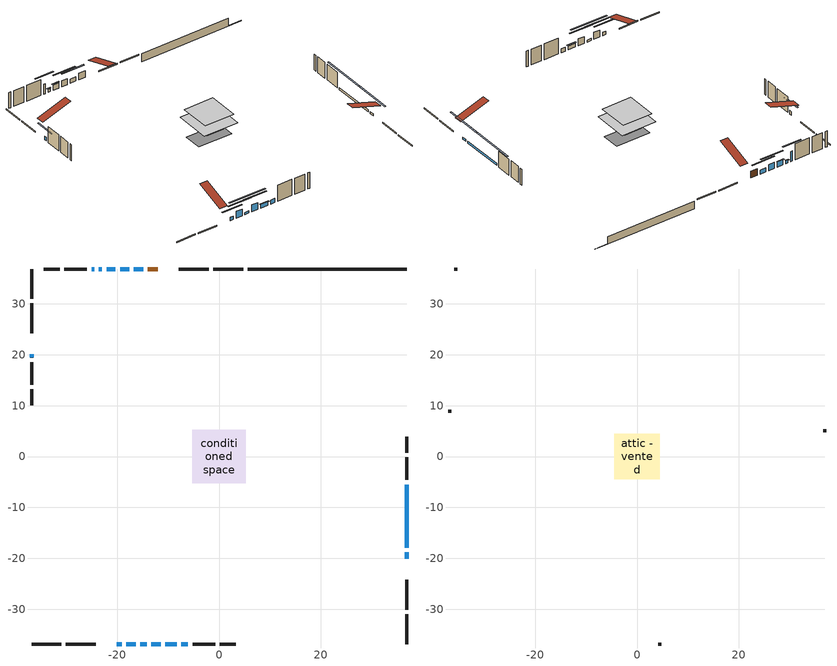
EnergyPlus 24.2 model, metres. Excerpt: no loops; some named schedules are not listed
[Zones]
conditioned space
 floor outside (Floor1 construction): -2.56,-2.56 -2.56,2.56 2.56,2.56 2.56,-2.56 z0.76
 floor adiabatic (AdiabaticFloorConstruction): -5.23,-5.23 -5.23,5.23 5.23,5.23 5.23,-5.23 z3.2
 floor foundation (Slab1 construction): -5.13,-2.67 -5.13,2.67 5.13,2.67 5.13,-2.67 z-1.58
 wall outside (RimJoist1 construction): 4.75,36.86 -1.1,36.86 / -36.86,-36.86 -31.01,-36.86 / -36.86,36.86 -36.86,31.01 / 36.86,-36.86 36.86,-31.01 z0.76:1.06
 wall outside (RimJoist2 construction): -2.03,36.86 -7.87,36.86 / -30.09,-36.86 -24.24,-36.86 / -36.86,30.09 -36.86,24.24 / 36.86,-30.09 36.86,-24.24 z0.76:1.06
 wall outside (AdiabaticWallConstruction 1): -12.04,36.86 -14.01,36.86 z0.76:2.79
 wall outside (AdiabaticWallConstruction): -14.93,36.86 -16.76,36.86 / -7.4,-36.86 -6.13,-36.86 z0.76:1.98; -17.69,36.86 -19.42,36.86 z0.76:2.59; -20.07,-36.86 -19.16,-36.86 z0.76:1.78; -18.23,-36.86 -16.4,-36.86 / -13.32,-36.86 -11.49,-36.86 z0.76:2.84; 36.86,-20.07 36.86,-18.85 / 36.86,-17.92 36.86,-5.53 / -15.47,-36.86 -14.25,-36.86 z0.76:1.37; -20.35,36.86 -22.08,36.86 z0.76:2.34; -23.01,36.86 -23.62,36.86 z0.76:1.62; -36.86,20.07 -36.86,19.46 z0.76:1.88; -10.57,-36.86 -8.33,-36.86 z0.76:1.9; -24.54,36.86 -25.06,36.86 z0.76:3.81
 wall outside (Wall1 construction): -25.98,36.86 -30.42,36.86 / -5.2,-36.86 -0.77,-36.86 / -36.86,18.53 -36.86,14.1 / 36.86,-4.6 36.86,-0.17 z0.76:5.64
 wall outside (Wall2 construction): -31.35,36.86 -34.43,36.86 / 0.16,-36.86 3.25,-36.86 / -36.86,13.17 -36.86,10.09 / 36.86,0.76 36.86,3.85 z0.76:5.64
 wall foundation (FoundationWall1 construction): 5.68,36.86,-1.58 5.68,36.86,0.76 32.82,36.86,0.76 32.82,36.86,-1.48 36.86,36.86,-1.48 36.86,36.86,-1.58
 window (WindowConstruction): -14.93,36.86 -16.76,36.86 z0.76:1.98
 window (WindowConstruction 7): -17.69,36.86 -19.42,36.86 z0.76:2.59
 window (WindowConstruction 8): -20.07,-36.86 -19.16,-36.86 z0.76:1.78
 window (WindowConstruction 9): -18.23,-36.86 -16.4,-36.86 z0.76:2.84
 window (WindowConstruction 11): 36.86,-20.07 36.86,-18.85 z0.76:1.37
 window (WindowConstruction 12): 36.86,-17.92 36.86,-5.53 z0.76:1.37
 window (WindowConstruction 13): -15.47,-36.86 -14.25,-36.86 z0.76:1.37
 window (WindowConstruction 1): -20.35,36.86 -22.08,36.86 z0.76:2.34
 window (WindowConstruction 2): -23.01,36.86 -23.62,36.86 z0.76:1.62
 window (WindowConstruction 3): -36.86,20.07 -36.86,19.46 z0.76:1.88
 window (WindowConstruction 4): -13.32,-36.86 -11.49,-36.86 z0.76:2.84
 window (WindowConstruction 5): -10.57,-36.86 -8.33,-36.86 z0.76:1.9
 window (WindowConstruction 10): -7.4,-36.86 -6.13,-36.86 z0.76:1.98
 window (WindowConstruction 6): -24.55,36.86 -25.05,36.86 z0.76:3.81
 door (Door): -12.04,36.86 -14.01,36.86 z0.76:2.79
 ceiling adiabatic (AdiabaticFloorConstruction): 5.23,-5.23 5.23,5.23 -5.23,5.23 -5.23,-5.23 z3.2
attic - vented
 floor to conditioned space (Floor2 construction Reversed): -4.5,-4.5 -4.5,4.5 4.5,4.5 4.5,-4.5 z5.64
 wall outside (Wall3 construction): -35.36,36.86 -35.93,36.86 / 4.17,-36.86 4.75,-36.86 / -36.86,9.16 -36.86,8.59 / 36.86,4.78 36.86,5.35 z0.76:5.64
 roof outside (Roof1 construction): -11.11,36.86,5.64 -11.11,28.1,8.56 -8.8,28.1,8.56 -8.8,36.86,5.64; -21,-36.86,5.64 -21,-28.1,8.56 -23.31,-28.1,8.56 -23.31,-36.86,5.64; -36.86,21,5.64 -28.1,21,8.56 -28.1,23.31,8.56 -36.86,23.31,5.64; 36.86,-21,5.64 28.1,-21,8.56 28.1,-23.31,8.56 36.86,-23.31,5.64
shading: -19.38,36.86 -12.31,36.86 -12.31,37.16 -19.38,37.16 z4.6; -22.04,36.86 -15.07,36.86 -15.07,37.16 -22.04,37.16 z5.21; -16.54,-36.86 -22.69,-36.86 -22.69,-37.16 -16.54,-37.16 z4.4; -13.78,-36.86 -20.85,-36.86 -20.85,-37.16 -13.78,-37.16 z5.46; 36.86,-13.82 36.86,-25.1 37.16,-25.1 37.16,-13.82 z6.4; 36.86,-0.5 36.86,-22.95 37.16,-22.95 37.16,-0.5 z6.4; -9.22,-36.86 -20.5,-36.86 -20.5,-37.16 -9.22,-37.16 z6.4; -22.28,36.86 -20.15,36.86 -20.15,37.16 -22.28,37.16 z2.54; -23.82,36.86 -22.81,36.86 -22.81,37.16 -23.82,37.16 z1.82; -36.86,16.84 -36.86,22.69 -37.16,22.69 -37.16,16.84 z4.5; -8.87,-36.86 -15.94,-36.86 -15.94,-37.16 -8.87,-37.16 z5.46; -8.13,-36.86 -10.77,-36.86 -10.77,-37.16 -8.13,-37.16 z2.1; -27.68,36.86 -21.92,36.86 -21.92,37.16 -27.68,37.16 z6.43
[Building]
Building 1: Terrain=Suburbs
[Site:Location]
Quebec Intl AP_QC: Latitude {deg}=46.8; Longitude {deg}=-71.38; Time Zone {hr}=-5; Elevation {m}=74; Keep Site Location Information=Yes
[Site:GroundTemperature:Shallow]
0.0108218, -2.24938, -2.43038, -1.3578, 2.94801, 7.23376, 10.9493, 13.303, 13.5029, 11.5886, 7.96783, 3.81355
[Site:WaterMainsTemperature]
Calculation Method=Schedule; Temperature Schedule=mains temperature schedule
[Material] Roughness=Rough; Thermal Absorptance=0.9
Name | Thickness {m} | Conductivity {W/m-K} | Density {kg/m3} | Specific Heat {J/kg-K} | Solar Absorptance | Visible Absorptance
asphalt or fiberglass shingles | 0.00635 | 0.162714 | 1121.4 | 1465.45 | 0.4 | 0.4
ceiling loosefill ins | 0.254 | 0.0480833 | 16.02 | 1046.75 | 0.7 | 0.7
ceiling stud and cavity | 0.1397 | 0.383266 | 65.682 | 1177.47 | 0.7 | 0.7
concrete 4.0 in. | 0.1016 | 1.803125 | 2242.8 | 837.4 | 0.7 | 0.7
concrete 8.0 in. | 0.2032 | 1.803125 | 2242.8 | 837.4 | 0.7 | 0.7
door material | 0.04445 | 0.0451087 | 512.64 | 1214.23 | 0.7 | 0.7
exterior vertical ins | 0.0454343 | 0.029427 | 32.04 | 1214.23 | 0.7 | 0.7
floor covering | 0.0127 | 0.0433444 | 54.468 | 1339.84 | 0.6 | 0.6
floor rigid ins | 0.103632 | 0.029427 | 32.04 | 1214.23 | 0.7 | 0.7
floor rigid ins 1; wall rigid ins 1 | 0.512978 | 0.029427 | 32.04 | 1214.23 | 0.7 | 0.7
floor stud and cavity | 0.1397 | 0.165219 | 92.3553 | 1139.71 | 0.7 | 0.7
floor stud and cavity 1 | 0.1397 | 1.75129 | 37.0049 | 1207.88 | 0.7 | 0.7
furniture material conditioned space 1 | 0.1524 | 0.115458 | 640.8 | 1214.23 | 0.6 | 0.6
gypsum board | 0.0127 | 0.160291 | 801 | 837.4 | 0.6 | 0.6
gypsum board 1 | 0.0127 | 0.160291 | 801 | 837.4 | 0.7 | 0.7
osb sheathing 0.5 in. | 0.0127 | 0.115458 | 512.64 | 1214.23 | 0.7 | 0.7
osb sheathing 0.75 in. | 0.01905 | 0.115458 | 512.64 | 1214.23 | 0.7 | 0.7
osb sheathing 2.0 in. | 0.0508 | 0.115458 | 512.64 | 1214.23 | 0.7 | 0.7
rim joist rigid ins; wall rigid ins | 0.051816 | 0.029427 | 32.04 | 1214.23 | 0.7 | 0.7
rim joist stud and cavity | 0.0508 | 0.0451784 | 125.044 | 1163.47 | 0.6 | 0.6
rim joist stud and cavity 1 | 0.0508 | 0.205221 | 125.044 | 1163.47 | 0.6 | 0.6
wall stud and cavity | 0.1397 | 0.144515 | 139.0536 | 1170.24 | 0.7 | 0.7
wall stud and cavity 1 | 0.1397 | 0.147745 | 139.0536 | 1170.24 | 0.7 | 0.7
wall stud and cavity 2 | 0.0889 | 6.9971 | 50.32683 | 1063.81 | 0.6 | 0.6
wall stud and cavity 3 | 0.0889 | 0.380278 | 52.3479 | 1209.89 | 0.7 | 0.7
wall stud and cavity 4 | 0.0889 | 0.391764 | 83.0341 | 1211.67 | 0.7 | 0.7
wood siding | 0.0254 | 0.102417 | 544.68 | 1172.36 | 0.4 | 0.4
wood siding 1 | 0.00254 | 0.102417 | 544.68 | 1172.36 | 0.4 | 0.4
wood siding 2; wood siding 3; wood siding 4 | 0.0254 | 0.102417 | 544.68 | 1172.36 | 0.7 | 0.7
[WindowMaterial:SimpleGlazingSystem]
Name | U-Factor {W/m2-K} | Solar Heat Gain Coefficient
WindowMaterial | 2.91792 | 0.63
WindowMaterial 1 | 2.907136 | 0.64
WindowMaterial 10 | 3.01842 | 0.5
WindowMaterial 11 | 2.963916 | 0.58
WindowMaterial 2 | 2.98152 | 0.6
WindowMaterial 3 | 2.97073 | 0.62
WindowMaterial 4 | 2.97414 | 0.6
WindowMaterial 5 | 2.94291 | 0.59
WindowMaterial 6 | 2.97073 | 0.63
WindowMaterial 7 | 2.90089 | 0.65
WindowMaterial 8 | 2.961077 | 0.56
WindowMaterial 9 | 6.58705 | 0.79
[Construction]
AdiabaticFloorConstruction: floor stud and cavity 1, floor rigid ins 1, osb sheathing 0.75 in., floor covering
AdiabaticWallConstruction: wood siding 3, wall rigid ins 1, wall stud and cavity 3, gypsum board
AdiabaticWallConstruction 1: wood siding 4, wall rigid ins 1, wall stud and cavity 3, gypsum board
Door: door material
Floor1 construction: floor stud and cavity, floor rigid ins, osb sheathing 0.75 in., floor covering
Floor2 construction Reversed: gypsum board, ceiling stud and cavity, ceiling loosefill ins
FoundationWall1 construction: concrete 8.0 in., gypsum board 1
furniture construction conditioned space 1: furniture material conditioned space 1
PartitionWallConstruction: gypsum board, wall stud and cavity 4, gypsum board
RimJoist1 construction: wood siding 2, osb sheathing 2.0 in., rim joist stud and cavity
RimJoist2 construction: wood siding 2, rim joist rigid ins, osb sheathing 2.0 in., rim joist stud and cavity 1
Roof1 construction: asphalt or fiberglass shingles
Slab1 construction: concrete 4.0 in.
Wall1 construction: wood siding, wall rigid ins, osb sheathing 0.5 in., wall stud and cavity, gypsum board
Wall2 construction: wood siding, wall rigid ins, osb sheathing 0.5 in., wall stud and cavity 1, gypsum board
Wall3 construction: wood siding 1, wall stud and cavity 2
WindowConstruction: WindowMaterial
WindowConstruction 1: WindowMaterial 1
WindowConstruction 10: WindowMaterial 9
WindowConstruction 11; WindowConstruction 13: WindowMaterial 10
WindowConstruction 12: WindowMaterial 11
WindowConstruction 2: WindowMaterial 2
WindowConstruction 3: WindowMaterial 3
WindowConstruction 4; WindowConstruction 9: WindowMaterial 4
WindowConstruction 5: WindowMaterial 5
WindowConstruction 6: WindowMaterial 6
WindowConstruction 7: WindowMaterial 7
WindowConstruction 8: WindowMaterial 8
[Zone] Multiplier=1; Part of Total Floor Area=Yes
Name | Volume {m3}
attic - vented | 38.3505
conditioned space | 480.5
[Space]
Name | Zone | Volume {m3}
attic - vented 1 | attic - vented | 38.3505
conditioned space 1 | conditioned space | 480.5
[ZoneInfiltration:EffectiveLeakageArea]
infil attic - vented 1: Zone or Space=attic - vented 1; Schedule=Always On Discrete; Effective Air Leakage Area {cm2}=2987.08; Stack Coefficient=0.00054219; Wind Coefficient=1.57324e-05
[ZoneMixing]
whole house fan mix: Zone or Space=attic - vented; Schedule=Always On Continuous; Design Flow Rate Calculation Method=Flow/Zone; Design Flow Rate {m3/s}=0; Source Zone or Space=conditioned space
[SurfaceProperty:ExposedFoundationPerimeter]
Slab1: Exposed Perimeter Calculation Method=TotalExposedPerimeter; Total Exposed Perimeter {m}=31.182
[InternalMass] Zone or ZoneList=conditioned space; Space or SpaceList=conditioned space 1
Name | Construction | Surface Area {m2}
furniture mass conditioned space 1 | furniture construction conditioned space 1 | 76.1203
partition wall mass | PartitionWallConstruction | 190.301
[Lights]
interior lighting: Zone or ZoneList or Space or SpaceList=conditioned space 1; Schedule=interior lighting schedule; Design Level Calculation Method=LightingLevel; Lighting Level {W}=343.2; Return Air Fraction=0; Fraction Radiant=0.6; Fraction Visible=0.2; Fraction Replaceable=1
[People]
occupants: Zone or ZoneList or Space or SpaceList=conditioned space 1; Number of People Schedule=occupants schedule; Number of People Calculation Method=People; Number of People=3; Fraction Radiant=0.314171; Sensible Heat Fraction=0.56303; Activity Level Schedule=occupants activity schedule; Carbon Dioxide Generation Rate {m3/s-W}=0; Enable ASHRAE 55 Comfort Warnings=No; Mean Radiant Temperature Calculation Type=EnclosureAveraged
[ElectricEquipment] Zone or ZoneList or Space or SpaceList=conditioned space 1; Design Level Calculation Method=EquipmentLevel
Name | Schedule | Design Level {W} | Fraction Latent | Fraction Radiant | Fraction Lost
clothes dryer | clothes dryer schedule | 140.772 | 0.015 | 0.081 | 0.85
clothes washer | clothes washer schedule | 32.1985 | 0.03 | 0.162 | 0.7
cooking range | cooking range schedule | 215.147 | 0.08 | 0.432 | 0.2
dishwasher | dishwasher schedule | 66.8632 | 0.3 | 0.18 | 0.4
fridge | fridge schedule | 72.9452 | 0 | 0.6 | 0
mech vent bath fan 0 | mech vent bath fan 0 schedule | 50.2 | 0 | 0 | 1
mech vent bath fan 1 | mech vent bath fan 1 schedule | 50.2 | 0 | 0 | 1
mech vent house fan | mech vent house fan schedule | 12.6667 | 0 | 0 | 1
mech vent house fan cfis | mech vent house fan cfis schedule | 0 | 0 | 0 | 0
mech vent range fan 0 | mech vent range fan 0 schedule | 57 | 0 | 0 | 1
misc plug loads | misc plug loads schedule | 494.7 | 0.045 | 0.513 | 0.1
whole house fan | Always On Discrete | 0 | 0 | 0 | 1
[OtherEquipment] Zone or ZoneList or Space or SpaceList=conditioned space 1; Design Level Calculation Method=EquipmentLevel
Name | Fuel Type | Schedule | Design Level {W} | Fraction Latent | Fraction Radiant | Fraction Lost
clothes dryer 1 | Electricity | clothes dryer schedule | 0 | 0.015 | 0.081 | 0.85
cooking range 1 | Electricity | cooking range schedule | 0 | 0.08 | 0.432 | 0.2
general water use latent | None | general water use schedule | 62.594 | 1 | 0 | 0
general water use sensible | None | general water use schedule | -61.6891 | 0 | 0.6 | 0
mech vent house fan latent load | None | Always On Discrete | 0 | 1 | 0 | 0
mech vent house fan sensible load | None | Always On Discrete | 0 | 0 | 0 | 0
water heater energy adjustment1 | Electricity | Always On Discrete | 0.01 | 0 | 0 | 1
[ZoneInfiltration:DesignFlowRate] Zone or ZoneList or Space or SpaceList=conditioned space 1; Schedule=Always On Discrete; Design Flow Rate Calculation Method=Flow/Zone; Design Flow Rate {m3/s}=0
infil flow; natural vent flow; whole house fan flow
[Foundation:Kiva]
Foundation Kiva 1: Initial Indoor Air Temperature {C}=18; Wall Height Above Grade {m}=0.760019; Wall Depth Below Slab {m}=0.2032; Custom Block Material Name 1=exterior vertical ins; Custom Block Depth 1 {m}=2.34001; Custom Block X Position 1 {m}=0.2159; Custom Block Z Position 1 {m}=0
[Foundation:Kiva:Settings]
Soil Conductivity {W/m-K}=0.849921; Soil Density {kg/m3}=1842.3; Soil Specific Heat {J/kg-K}=418.7; Ground Solar Absorptivity=0.9; Ground Thermal Absorptivity=0.9; Ground Surface Roughness {m}=0.03; Far-Field Width {m}=40; Deep-Ground Boundary Condition=ZeroFlux; Deep-Ground Depth {m}=40; Minimum Cell Dimension {m}=0.2; Maximum Cell Growth Coefficient=3; Simulation Timestep=Timestep
[Exterior:Lights]
exterior lighting: Schedule=exterior lighting schedule; Design Level {W}=75.6
[Schedule:Constant]
Name | Hourly Value
Always On Continuous; mech vent house fan schedule; mech vent house fan cfis schedule; Always On Discrete | 1
occupants activity schedule | 117.228
fridge schedule | 0
[Schedule:Week:Daily]
interior lighting schedule Week Rule - Jan1-Jan27: interior lighting schedule day, interior lighting schedule day, interior lighting schedule day, interior lighting schedule day, interior lighting schedule day, interior lighting schedule day, interior lighting schedule day, interior lighting schedule default day, interior lighting schedule default day, interior lighting schedule default day, interior lighting schedule default day, interior lighting schedule default day
interior lighting schedule Week Rule - Jan28-Feb3: interior lighting schedule day, interior lighting schedule day, interior lighting schedule day, interior lighting schedule day, interior lighting schedule day 1, interior lighting schedule day 1, interior lighting schedule day 1, interior lighting schedule default day, interior lighting schedule default day, interior lighting schedule default day, interior lighting schedule default day, interior lighting schedule default day
interior lighting schedule Week Rule - Feb4-Feb24: interior lighting schedule day 1, interior lighting schedule day 1, interior lighting schedule day 1, interior lighting schedule day 1, interior lighting schedule day 1, interior lighting schedule day 1, interior lighting schedule day 1, interior lighting schedule default day, interior lighting schedule default day, interior lighting schedule default day, interior lighting schedule default day, interior lighting schedule default day
interior lighting schedule Week Rule - Feb25-Mar3: interior lighting schedule day 1, interior lighting schedule day 1, interior lighting schedule day 1, interior lighting schedule day 1, interior lighting schedule day 2, interior lighting schedule day 2, interior lighting schedule day 2, interior lighting schedule default day, interior lighting schedule default day, interior lighting schedule default day, interior lighting schedule default day, interior lighting schedule default day
interior lighting schedule Week Rule - Mar4-Mar31: interior lighting schedule day 2, interior lighting schedule day 2, interior lighting schedule day 2, interior lighting schedule day 2, interior lighting schedule day 2, interior lighting schedule day 2, interior lighting schedule day 2, interior lighting schedule default day, interior lighting schedule default day, interior lighting schedule default day, interior lighting schedule default day, interior lighting schedule default day
interior lighting schedule Week Rule - Apr1-Apr28: interior lighting schedule day 3, interior lighting schedule day 3, interior lighting schedule day 3, interior lighting schedule day 3, interior lighting schedule day 3, interior lighting schedule day 3, interior lighting schedule day 3, interior lighting schedule default day, interior lighting schedule default day, interior lighting schedule default day, interior lighting schedule default day, interior lighting schedule default day
interior lighting schedule Week Rule - Apr29-May5: interior lighting schedule day 3, interior lighting schedule day 3, interior lighting schedule day 4, interior lighting schedule day 4, interior lighting schedule day 4, interior lighting schedule day 4, interior lighting schedule day 4, interior lighting schedule default day, interior lighting schedule default day, interior lighting schedule default day, interior lighting schedule default day, interior lighting schedule default day
interior lighting schedule Week Rule - May6-May26: interior lighting schedule day 4, interior lighting schedule day 4, interior lighting schedule day 4, interior lighting schedule day 4, interior lighting schedule day 4, interior lighting schedule day 4, interior lighting schedule day 4, interior lighting schedule default day, interior lighting schedule default day, interior lighting schedule default day, interior lighting schedule default day, interior lighting schedule default day
interior lighting schedule Week Rule - May27-Jun2: interior lighting schedule day 4, interior lighting schedule day 4, interior lighting schedule day 4, interior lighting schedule day 4, interior lighting schedule day 4, interior lighting schedule day 5, interior lighting schedule day 5, interior lighting schedule default day, interior lighting schedule default day, interior lighting schedule default day, interior lighting schedule default day, interior lighting schedule default day
interior lighting schedule Week Rule - Jun3-Jun30: interior lighting schedule day 5, interior lighting schedule day 5, interior lighting schedule day 5, interior lighting schedule day 5, interior lighting schedule day 5, interior lighting schedule day 5, interior lighting schedule day 5, interior lighting schedule default day, interior lighting schedule default day, interior lighting schedule default day, interior lighting schedule default day, interior lighting schedule default day
interior lighting schedule Week Rule - Jul1-Jul28: interior lighting schedule day 6, interior lighting schedule day 6, interior lighting schedule day 6, interior lighting schedule day 6, interior lighting schedule day 6, interior lighting schedule day 6, interior lighting schedule day 6, interior lighting schedule default day, interior lighting schedule default day, interior lighting schedule default day, interior lighting schedule default day, interior lighting schedule default day
interior lighting schedule Week Rule - Jul29-Aug4: interior lighting schedule day 6, interior lighting schedule day 6, interior lighting schedule day 6, interior lighting schedule day 7, interior lighting schedule day 7, interior lighting schedule day 7, interior lighting schedule day 7, interior lighting schedule default day, interior lighting schedule default day, interior lighting schedule default day, interior lighting schedule default day, interior lighting schedule default day
interior lighting schedule Week Rule - Aug5-Aug25: interior lighting schedule day 7, interior lighting schedule day 7, interior lighting schedule day 7, interior lighting schedule day 7, interior lighting schedule day 7, interior lighting schedule day 7, interior lighting schedule day 7, interior lighting schedule default day, interior lighting schedule default day, interior lighting schedule default day, interior lighting schedule default day, interior lighting schedule default day
interior lighting schedule Week Rule - Aug26-Sep1: interior lighting schedule day 7, interior lighting schedule day 7, interior lighting schedule day 7, interior lighting schedule day 7, interior lighting schedule day 7, interior lighting schedule day 7, interior lighting schedule day 8, interior lighting schedule default day, interior lighting schedule default day, interior lighting schedule default day, interior lighting schedule default day, interior lighting schedule default day
interior lighting schedule Week Rule - Sep2-Sep29: interior lighting schedule day 8, interior lighting schedule day 8, interior lighting schedule day 8, interior lighting schedule day 8, interior lighting schedule day 8, interior lighting schedule day 8, interior lighting schedule day 8, interior lighting schedule default day, interior lighting schedule default day, interior lighting schedule default day, interior lighting schedule default day, interior lighting schedule default day
interior lighting schedule Week Rule - Sep30-Oct6: interior lighting schedule day 8, interior lighting schedule day 9, interior lighting schedule day 9, interior lighting schedule day 9, interior lighting schedule day 9, interior lighting schedule day 9, interior lighting schedule day 9, interior lighting schedule default day, interior lighting schedule default day, interior lighting schedule default day, interior lighting schedule default day, interior lighting schedule default day
interior lighting schedule Week Rule - Oct7-Oct27: interior lighting schedule day 9, interior lighting schedule day 9, interior lighting schedule day 9, interior lighting schedule day 9, interior lighting schedule day 9, interior lighting schedule day 9, interior lighting schedule day 9, interior lighting schedule default day, interior lighting schedule default day, interior lighting schedule default day, interior lighting schedule default day, interior lighting schedule default day
interior lighting schedule Week Rule - Oct28-Nov3: interior lighting schedule day 9, interior lighting schedule day 9, interior lighting schedule day 9, interior lighting schedule day 9, interior lighting schedule day 10, interior lighting schedule day 10, interior lighting schedule day 10, interior lighting schedule default day, interior lighting schedule default day, interior lighting schedule default day, interior lighting schedule default day, interior lighting schedule default day
interior lighting schedule Week Rule - Nov4-Nov24: interior lighting schedule day 10, interior lighting schedule day 10, interior lighting schedule day 10, interior lighting schedule day 10, interior lighting schedule day 10, interior lighting schedule day 10, interior lighting schedule day 10, interior lighting schedule default day, interior lighting schedule default day, interior lighting schedule default day, interior lighting schedule default day, interior lighting schedule default day
interior lighting schedule Week Rule - Nov25-Dec1: interior lighting schedule day 10, interior lighting schedule day 10, interior lighting schedule day 10, interior lighting schedule day 10, interior lighting schedule day 10, interior lighting schedule day 10, interior lighting schedule day 11, interior lighting schedule default day, interior lighting schedule default day, interior lighting schedule default day, interior lighting schedule default day, interior lighting schedule default day
interior lighting schedule Week Rule - Dec2-Dec31: interior lighting schedule day 11, interior lighting schedule day 11, interior lighting schedule day 11, interior lighting schedule day 11, interior lighting schedule day 11, interior lighting schedule day 11, interior lighting schedule day 11, interior lighting schedule default day, interior lighting schedule default day, interior lighting schedule default day, interior lighting schedule default day, interior lighting schedule default day
occupants schedule Week Rule - Jan1-Dec31: occupants schedule day, occupants schedule day, occupants schedule day, occupants schedule day, occupants schedule day, occupants schedule day, occupants schedule day, occupants schedule default day, occupants schedule default day, occupants schedule default day, occupants schedule default day, occupants schedule default day
clothes dryer schedule Week Rule - Jan1-Dec31: clothes dryer schedule day, clothes dryer schedule day, clothes dryer schedule day, clothes dryer schedule day, clothes dryer schedule day, clothes dryer schedule day, clothes dryer schedule day, clothes dryer schedule default day, clothes dryer schedule default day, clothes dryer schedule default day, clothes dryer schedule default day, clothes dryer schedule default day
clothes washer schedule Week Rule - Jan1-Dec31: clothes washer schedule day, clothes washer schedule day, clothes washer schedule day, clothes washer schedule day, clothes washer schedule day, clothes washer schedule day, clothes washer schedule day, clothes washer schedule default day, clothes washer schedule default day, clothes washer schedule default day, clothes washer schedule default day, clothes washer schedule default day
cooking range schedule Week Rule - Jan1-Dec31: cooking range schedule day, cooking range schedule day, cooking range schedule day, cooking range schedule day, cooking range schedule day, cooking range schedule day, cooking range schedule day, cooking range schedule default day, cooking range schedule default day, cooking range schedule default day, cooking range schedule default day, cooking range schedule default day
dishwasher schedule Week Rule - Jan1-Dec31: dishwasher schedule day, dishwasher schedule day, dishwasher schedule day, dishwasher schedule day, dishwasher schedule day, dishwasher schedule day, dishwasher schedule day, dishwasher schedule default day, dishwasher schedule default day, dishwasher schedule default day, dishwasher schedule default day, dishwasher schedule default day
mech vent bath fan 0 schedule Week Rule - Jan1-Dec31: mech vent bath fan 0 schedule day, mech vent bath fan 0 schedule day, mech vent bath fan 0 schedule day, mech vent bath fan 0 schedule day, mech vent bath fan 0 schedule day, mech vent bath fan 0 schedule day, mech vent bath fan 0 schedule day, mech vent bath fan 0 schedule default day, mech vent bath fan 0 schedule default day, mech vent bath fan 0 schedule default day, mech vent bath fan 0 schedule default day, mech vent bath fan 0 schedule default day
mech vent bath fan 1 schedule Week Rule - Jan1-Dec31: mech vent bath fan 1 schedule day, mech vent bath fan 1 schedule day, mech vent bath fan 1 schedule day, mech vent bath fan 1 schedule day, mech vent bath fan 1 schedule day, mech vent bath fan 1 schedule day, mech vent bath fan 1 schedule day, mech vent bath fan 1 schedule default day, mech vent bath fan 1 schedule default day, mech vent bath fan 1 schedule default day, mech vent bath fan 1 schedule default day, mech vent bath fan 1 schedule default day
mech vent range fan 0 schedule Week Rule - Jan1-Dec31: mech vent range fan 0 schedule day, mech vent range fan 0 schedule day, mech vent range fan 0 schedule day, mech vent range fan 0 schedule day, mech vent range fan 0 schedule day, mech vent range fan 0 schedule day, mech vent range fan 0 schedule day, mech vent range fan 0 schedule default day, mech vent range fan 0 schedule default day, mech vent range fan 0 schedule default day, mech vent range fan 0 schedule default day, mech vent range fan 0 schedule default day
misc plug loads schedule Week Rule - Jan1-Dec31: misc plug loads schedule day, misc plug loads schedule day, misc plug loads schedule day, misc plug loads schedule day, misc plug loads schedule day, misc plug loads schedule day, misc plug loads schedule day, misc plug loads schedule default day, misc plug loads schedule default day, misc plug loads schedule default day, misc plug loads schedule default day, misc plug loads schedule default day
general water use schedule Week Rule - Jan1-Dec31: general water use schedule day, general water use schedule day, general water use schedule day, general water use schedule day, general water use schedule day, general water use schedule day, general water use schedule day, general water use schedule default day, general water use schedule default day, general water use schedule default day, general water use schedule default day, general water use schedule default day
exterior lighting schedule Week Rule - Jan1-Jan27: exterior lighting schedule day, exterior lighting schedule day, exterior lighting schedule day, exterior lighting schedule day, exterior lighting schedule day, exterior lighting schedule day, exterior lighting schedule day, exterior lighting schedule default day, exterior lighting schedule default day, exterior lighting schedule default day, exterior lighting schedule default day, exterior lighting schedule default day
exterior lighting schedule Week Rule - Jan28-Feb3: exterior lighting schedule day, exterior lighting schedule day, exterior lighting schedule day, exterior lighting schedule day, exterior lighting schedule day 1, exterior lighting schedule day 1, exterior lighting schedule day 1, exterior lighting schedule default day, exterior lighting schedule default day, exterior lighting schedule default day, exterior lighting schedule default day, exterior lighting schedule default day
exterior lighting schedule Week Rule - Feb4-Feb24: exterior lighting schedule day 1, exterior lighting schedule day 1, exterior lighting schedule day 1, exterior lighting schedule day 1, exterior lighting schedule day 1, exterior lighting schedule day 1, exterior lighting schedule day 1, exterior lighting schedule default day, exterior lighting schedule default day, exterior lighting schedule default day, exterior lighting schedule default day, exterior lighting schedule default day
exterior lighting schedule Week Rule - Feb25-Mar3: exterior lighting schedule day 1, exterior lighting schedule day 1, exterior lighting schedule day 1, exterior lighting schedule day 1, exterior lighting schedule day 2, exterior lighting schedule day 2, exterior lighting schedule day 2, exterior lighting schedule default day, exterior lighting schedule default day, exterior lighting schedule default day, exterior lighting schedule default day, exterior lighting schedule default day
exterior lighting schedule Week Rule - Mar4-Mar31: exterior lighting schedule day 2, exterior lighting schedule day 2, exterior lighting schedule day 2, exterior lighting schedule day 2, exterior lighting schedule day 2, exterior lighting schedule day 2, exterior lighting schedule day 2, exterior lighting schedule default day, exterior lighting schedule default day, exterior lighting schedule default day, exterior lighting schedule default day, exterior lighting schedule default day
exterior lighting schedule Week Rule - Apr1-Apr28: exterior lighting schedule day 3, exterior lighting schedule day 3, exterior lighting schedule day 3, exterior lighting schedule day 3, exterior lighting schedule day 3, exterior lighting schedule day 3, exterior lighting schedule day 3, exterior lighting schedule default day, exterior lighting schedule default day, exterior lighting schedule default day, exterior lighting schedule default day, exterior lighting schedule default day
exterior lighting schedule Week Rule - Apr29-May5: exterior lighting schedule day 3, exterior lighting schedule day 3, exterior lighting schedule day 4, exterior lighting schedule day 4, exterior lighting schedule day 4, exterior lighting schedule day 4, exterior lighting schedule day 4, exterior lighting schedule default day, exterior lighting schedule default day, exterior lighting schedule default day, exterior lighting schedule default day, exterior lighting schedule default day
exterior lighting schedule Week Rule - May6-May26: exterior lighting schedule day 4, exterior lighting schedule day 4, exterior lighting schedule day 4, exterior lighting schedule day 4, exterior lighting schedule day 4, exterior lighting schedule day 4, exterior lighting schedule day 4, exterior lighting schedule default day, exterior lighting schedule default day, exterior lighting schedule default day, exterior lighting schedule default day, exterior lighting schedule default day
exterior lighting schedule Week Rule - May27-Jun2: exterior lighting schedule day 4, exterior lighting schedule day 4, exterior lighting schedule day 4, exterior lighting schedule day 4, exterior lighting schedule day 4, exterior lighting schedule day 5, exterior lighting schedule day 5, exterior lighting schedule default day, exterior lighting schedule default day, exterior lighting schedule default day, exterior lighting schedule default day, exterior lighting schedule default day
exterior lighting schedule Week Rule - Jun3-Jun30: exterior lighting schedule day 5, exterior lighting schedule day 5, exterior lighting schedule day 5, exterior lighting schedule day 5, exterior lighting schedule day 5, exterior lighting schedule day 5, exterior lighting schedule day 5, exterior lighting schedule default day, exterior lighting schedule default day, exterior lighting schedule default day, exterior lighting schedule default day, exterior lighting schedule default day
exterior lighting schedule Week Rule - Jul1-Jul28: exterior lighting schedule day 6, exterior lighting schedule day 6, exterior lighting schedule day 6, exterior lighting schedule day 6, exterior lighting schedule day 6, exterior lighting schedule day 6, exterior lighting schedule day 6, exterior lighting schedule default day, exterior lighting schedule default day, exterior lighting schedule default day, exterior lighting schedule default day, exterior lighting schedule default day
exterior lighting schedule Week Rule - Jul29-Aug4: exterior lighting schedule day 6, exterior lighting schedule day 6, exterior lighting schedule day 6, exterior lighting schedule day 7, exterior lighting schedule day 7, exterior lighting schedule day 7, exterior lighting schedule day 7, exterior lighting schedule default day, exterior lighting schedule default day, exterior lighting schedule default day, exterior lighting schedule default day, exterior lighting schedule default day
[Schedule:Year]
interior lighting schedule: interior lighting schedule Week Rule - Jan1-Jan27, 1, 1, 1, 27, interior lighting schedule Week Rule - Jan28-Feb3, 1, 28, 2, 3, interior lighting schedule Week Rule - Feb4-Feb24, 2, 4, 2, 24, interior lighting schedule Week Rule - Feb25-Mar3, 2, 25, 3, 3, interior lighting schedule Week Rule - Mar4-Mar31, 3, 4, 3, 31, interior lighting schedule Week Rule - Apr1-Apr28, 4, 1, 4, 28, interior lighting schedule Week Rule - Apr29-May5, 4, 29, 5, 5, interior lighting schedule Week Rule - May6-May26, 5, 6, 5, 26, interior lighting schedule Week Rule - May27-Jun2, 5, 27, 6, 2, interior lighting schedule Week Rule - Jun3-Jun30, 6, 3, 6, 30, interior lighting schedule Week Rule - Jul1-Jul28, 7, 1, 7, 28, interior lighting schedule Week Rule - Jul29-Aug4, 7, 29, 8, 4, interior lighting schedule Week Rule - Aug5-Aug25, 8, 5, 8, 25, interior lighting schedule Week Rule - Aug26-Sep1, 8, 26, 9, 1, interior lighting schedule Week Rule - Sep2-Sep29, 9, 2, 9, 29, interior lighting schedule Week Rule - Sep30-Oct6, 9, 30, 10, 6, interior lighting schedule Week Rule - Oct7-Oct27, 10, 7, 10, 27, interior lighting schedule Week Rule - Oct28-Nov3, 10, 28, 11, 3, interior lighting schedule Week Rule - Nov4-Nov24, 11, 4, 11, 24, interior lighting schedule Week Rule - Nov25-Dec1, 11, 25, 12, 1, interior lighting schedule Week Rule - Dec2-Dec31, 12, 2, 12, 31
occupants schedule: occupants schedule Week Rule - Jan1-Dec31, 1, 1, 12, 31
clothes dryer schedule: clothes dryer schedule Week Rule - Jan1-Dec31, 1, 1, 12, 31
clothes washer schedule: clothes washer schedule Week Rule - Jan1-Dec31, 1, 1, 12, 31
cooking range schedule: cooking range schedule Week Rule - Jan1-Dec31, 1, 1, 12, 31
dishwasher schedule: dishwasher schedule Week Rule - Jan1-Dec31, 1, 1, 12, 31
mech vent bath fan 0 schedule: mech vent bath fan 0 schedule Week Rule - Jan1-Dec31, 1, 1, 12, 31
mech vent bath fan 1 schedule: mech vent bath fan 1 schedule Week Rule - Jan1-Dec31, 1, 1, 12, 31
mech vent range fan 0 schedule: mech vent range fan 0 schedule Week Rule - Jan1-Dec31, 1, 1, 12, 31
misc plug loads schedule: misc plug loads schedule Week Rule - Jan1-Dec31, 1, 1, 12, 31
general water use schedule: general water use schedule Week Rule - Jan1-Dec31, 1, 1, 12, 31
exterior lighting schedule: exterior lighting schedule Week Rule - Jan1-Jan27, 1, 1, 1, 27, exterior lighting schedule Week Rule - Jan28-Feb3, 1, 28, 2, 3, exterior lighting schedule Week Rule - Feb4-Feb24, 2, 4, 2, 24, exterior lighting schedule Week Rule - Feb25-Mar3, 2, 25, 3, 3, exterior lighting schedule Week Rule - Mar4-Mar31, 3, 4, 3, 31, exterior lighting schedule Week Rule - Apr1-Apr28, 4, 1, 4, 28, exterior lighting schedule Week Rule - Apr29-May5, 4, 29, 5, 5, exterior lighting schedule Week Rule - May6-May26, 5, 6, 5, 26, exterior lighting schedule Week Rule - May27-Jun2, 5, 27, 6, 2, exterior lighting schedule Week Rule - Jun3-Jun30, 6, 3, 6, 30, exterior lighting schedule Week Rule - Jul1-Jul28, 7, 1, 7, 28, exterior lighting schedule Week Rule - Jul29-Aug4, 7, 29, 8, 4, exterior lighting schedule Week Rule - Aug5-Aug25, 8, 5, 8, 25, exterior lighting schedule Week Rule - Aug26-Sep1, 8, 26, 9, 1, exterior lighting schedule Week Rule - Sep2-Sep29, 9, 2, 9, 29, exterior lighting schedule Week Rule - Sep30-Oct6, 9, 30, 10, 6, exterior lighting schedule Week Rule - Oct7-Oct27, 10, 7, 10, 27, exterior lighting schedule Week Rule - Oct28-Nov3, 10, 28, 11, 3, exterior lighting schedule Week Rule - Nov4-Nov24, 11, 4, 11, 24, exterior lighting schedule Week Rule - Nov25-Dec1, 11, 25, 12, 1, exterior lighting schedule Week Rule - Dec2-Dec31, 12, 2, 12, 31
[Schedule:Compact]
mains temperature schedule: Through: 01/01, For: AllDays, Until: 24:00, 5.175, Through: 01/02, For: AllDays, Until: 24:00, 5.10167, Through: 01/03, For: AllDays, Until: 24:00, 5.02889, Through: 01/04, For: AllDays, Until: 24:00, 4.95778, Through: 01/05, For: AllDays, Until: 24:00, 4.88778, Through: 01/06, For: AllDays, Until: 24:00, 4.81833, Through: 01/07, For: AllDays, Until: 24:00, 4.75056, Through: 01/08, For: AllDays, Until: 24:00, 4.68389, Through: 01/09, For: AllDays, Until: 24:00, 4.61833, Through: 01/10, For: AllDays, Until: 24:00, 4.55389, Through: 01/11, For: AllDays, Until: 24:00, 4.49056, Through: 01/12, For: AllDays, Until: 24:00, 4.42889, Through: 01/13, For: AllDays, Until: 24:00, 4.36778, Through: 01/14, For: AllDays, Until: 24:00, 4.30889, Through: 01/15, For: AllDays, Until: 24:00, 4.25056, Through: 01/16, For: AllDays, Until: 24:00, 4.19389, Through: 01/17, For: AllDays, Until: 24:00, 4.13833, Through: 01/18, For: AllDays, Until: 24:00, 4.08444, Through: 01/19, For: AllDays, Until: 24:00, 4.03167, Through: 01/20, For: AllDays, Until: 24:00, 3.98056, Through: 01/21, For: AllDays, Until: 24:00, 3.93056, Through: 01/22, For: AllDays, Until: 24:00, 3.88222, Through: 01/23, For: AllDays, Until: 24:00, 3.835, Through: 01/24, For: AllDays, Until: 24:00, 3.78944, Through: 01/25, For: AllDays, Until: 24:00, 3.74556, Through: 01/26, For: AllDays, Until: 24:00, 3.70278, Through: 01/27, For: AllDays, Until: 24:00, 3.66167, Through: 01/28, For: AllDays, Until: 24:00, 3.62167, Through: 01/29, For: AllDays, Until: 24:00, 3.58389, Through: 01/30, For: AllDays, Until: 24:00, 3.54722, Through: 01/31, For: AllDays, Until: 24:00, 3.51167, Through: 02/01, For: AllDays, Until: 24:00, 3.47833, Through: 02/02, For: AllDays, Until: 24:00, 3.44611, Through: 02/03, For: AllDays, Until: 24:00, 3.41556, Through: 02/04, For: AllDays, Until: 24:00, 3.38667, Through: 02/05, For: AllDays, Until: 24:00, 3.35944, Through: 02/06, For: AllDays, Until: 24:00, 3.33389, Through: 02/07, For: AllDays, Until: 24:00, 3.30944, Through: 02/08, For: AllDays, Until: 24:00, 3.28667, Through: 02/09, For: AllDays, Until: 24:00, 3.26611, Through: 02/10, For: AllDays, Until: 24:00, 3.24667, Through: 02/11, For: AllDays, Until: 24:00, 3.22889, Through: 02/12, For: AllDays, Until: 24:00, 3.21278, Through: 02/13, For: AllDays, Until: 24:00, 3.19833, Through: 02/14, For: AllDays, Until: 24:00, 3.18556, Through: 02/15, For: AllDays, Until: 24:00, 3.17389, Through: 02/16, For: AllDays, Until: 24:00, 3.16444, Through: 02/17, For: AllDays, Until: 24:00, 3.15667, Through: 02/18, For: AllDays, Until: 24:00, 3.15056, Through: 02/19, For: AllDays, Until: 24:00, 3.14556, Through: 02/20, For: AllDays, Until: 24:00, 3.14278, Through: 02/21, For: AllDays, Until: 24:00, 3.14111, Through: 02/22, For: AllDays, Until: 24:00, 3.14167, Through: 02/23, For: AllDays, Until: 24:00, 3.14333, Through: 02/24, For: AllDays, Until: 24:00, 3.14722, Through: 02/25, For: AllDays, Until: 24:00, 3.15222, Through: 02/26, For: AllDays, Until: 24:00, 3.15944, Through: 02/27, For: AllDays, Until: 24:00, 3.16778, Through: 02/28, For: AllDays, Until: 24:00, 3.17778, Through: 03/01, For: AllDays, Until: 24:00, 3.18944, Through: 03/02, For: AllDays, Until: 24:00, 3.20333, Through: 03/03, For: AllDays, Until: 24:00, 3.21833, Through: 03/04, For: AllDays, Until: 24:00, 3.235, Through: 03/05, For: AllDays, Until: 24:00, 3.25333, Through: 03/06, For: AllDays, Until: 24:00, 3.27333, Through: 03/07, For: AllDays, Until: 24:00, 3.29444, Through: 03/08, For: AllDays, Until: 24:00, 3.31778, Through: 03/09, For: AllDays, Until: 24:00, 3.34222, Through: 03/10, For: AllDays, Until: 24:00, 3.36889, Through: 03/11, For: AllDays, Until: 24:00, 3.39667, Through: 03/12, For: AllDays, Until: 24:00, 3.42611, Through: 03/13, For: AllDays, Until: 24:00, 3.45722, Through: 03/14, For: AllDays, Until: 24:00, 3.49, Through: 03/15, For: AllDays, Until: 24:00, 3.52389, Through: 03/16, For: AllDays, Until: 24:00, 3.55944, Through: 03/17, For: AllDays, Until: 24:00, 3.59667, Through: 03/18, For: AllDays, Until: 24:00, 3.63556, Through: 03/19, For: AllDays, Until: 24:00, 3.67556, Through: 03/20, For: AllDays, Until: 24:00, 3.71722, Through: 03/21, For: AllDays, Until: 24:00, 3.76056, Through: 03/22, For: AllDays, Until: 24:00, 3.80556, Through: 03/23, For: AllDays, Until: 24:00, 3.85111, Through: 03/24, For: AllDays, Until: 24:00, 3.89889, Through: 03/25, For: AllDays, Until: 24:00, 3.94778, Through: 03/26, For: AllDays, Until: 24:00, 3.99833, Through: 03/27, For: AllDays, Until: 24:00, 4.05, Through: 03/28, For: AllDays, Until: 24:00, 4.10333, Through: 03/29, For: AllDays, Until: 24:00, 4.15778, Through: 03/30, For: AllDays, Until: 24:00, 4.21333, Through: 03/31, For: AllDays, Until: 24:00, 4.27056, Through: 04/01, For: AllDays, Until: 24:00, 4.32944, Through: 04/02, For: AllDays, Until: 24:00, 4.38889, Through: 04/03, For: AllDays, Until: 24:00, 4.45, Through: 04/04, For: AllDays, Until: 24:00, 4.51222, Through: 04/05, For: AllDays, Until: 24:00, 4.57611, Through: 04/06, For: AllDays, Until: 24:00, 4.64056, Through: 04/07, For: AllDays, Until: 24:00, 4.70667, Through: 04/08, For: AllDays, Until: 24:00, 4.77389, Through: 04/09, For: AllDays, Until: 24:00, 4.84222, Through: 04/10, For: AllDays, Until: 24:00, 4.91167, Through: 04/11, For: AllDays, Until: 24:00, 4.98278, Through: 04/12, For: AllDays, Until: 24:00, 5.05444, Through: 04/13, For: AllDays, Until: 24:00, 5.12722, Through: 04/14, For: AllDays, Until: 24:00, 5.20111, Through: 04/15, For: AllDays, Until: 24:00, 5.27611, Through: 04/16, For: AllDays, Until: 24:00, 5.35167, Through: 04/17, For: AllDays, Until: 24:00, 5.42889, Through: 04/18, For: AllDays, Until: 24:00, 5.50667, Through: 04/19, For: AllDays, Until: 24:00, 5.58556, Through: 04/20, For: AllDays, Until: 24:00, 5.665, Through: 04/21, For: AllDays, Until: 24:00, 5.74611, Through: 04/22, For: AllDays, Until: 24:00, 5.82722, Through: 04/23, For: AllDays, Until: 24:00, 5.91, Through: 04/24, For: AllDays, Until: 24:00, 5.99278, Through: 04/25, For: AllDays, Until: 24:00, 6.07722, Through: 04/26, For: AllDays, Until: 24:00, 6.16167, Through: 04/27, For: AllDays, Until: 24:00, 6.24722, Through: 04/28, For: AllDays, Until: 24:00, 6.33389, Through: 04/29, For: AllDays, Until: 24:00, 6.42056, Through: 04/30, For: AllDays, Until: 24:00, 6.50833, Through: 05/01, For: AllDays, Until: 24:00, 6.59667, Through: 05/02, For: AllDays, Until: 24:00, 6.68556, Through: 05/03, For: AllDays, Until: 24:00, 6.775, Through: 05/04, For: AllDays, Until: 24:00, 6.86556, Through: 05/05, For: AllDays, Until: 24:00, 6.95611, Through: 05/06, For: AllDays, Until: 24:00, 7.04722, Through: 05/07, For: AllDays, Until: 24:00, 7.13889, Through: 05/08, For: AllDays, Until: 24:00, 7.23111, Through: 05/09, For: AllDays, Until: 24:00, 7.32333, Through: 05/10, For: AllDays, Until: 24:00, 7.41667, Through: 05/11, For: AllDays, Until: 24:00, 7.51, Through: 05/12, For: AllDays, Until: 24:00, 7.60389, Through: 05/13, For: AllDays, Until: 24:00, 7.69778, Through: 05/14, For: AllDays, Until: 24:00, 7.79222, Through: 05/15, For: AllDays, Until: 24:00, 7.88667, Through: 05/16, For: AllDays, Until: 24:00, 7.98167, Through: 05/17, For: AllDays, Until: 24:00, 8.07667, Through: 05/18, For: AllDays, Until: 24:00, 8.17167, Through: 05/19, For: AllDays, Until: 24:00, 8.26722, Through: 05/20, For: AllDays, Until: 24:00, 8.36278, Through: 05/21, For: AllDays, Until: 24:00, 8.45833, Through: 05/22, For: AllDays, Until: 24:00, 8.55444, Through: 05/23, For: AllDays, Until: 24:00, 8.65, Through: 05/24, For: AllDays, Until: 24:00, 8.74611, Through: 05/25, For: AllDays, Until: 24:00, 8.84167, Through: 05/26, For: AllDays, Until: 24:00, 8.93722, Through: 05/27, For: AllDays, Until: 24:00, 9.03333, Through: 05/28, For: AllDays, Until: 24:00, 9.12889, Through: 05/29, For: AllDays, Until: 24:00, 9.22389, Through: 05/30, For: AllDays, Until: 24:00, 9.31944, Through: 05/31, For: AllDays, Until: 24:00, 9.41444, Through: 06/01, For: AllDays, Until: 24:00, 9.50944, Through: 06/02, For: AllDays, Until: 24:00, 9.60389, Through: 06/03, For: AllDays, Until: 24:00, 9.69833, Through: 06/04, For: AllDays, Until: 24:00, 9.79278, Through: 06/05, For: AllDays, Until: 24:00, 9.88667, Through: 06/06, For: AllDays, Until: 24:00, 9.98, Through: 06/07, For: AllDays, Until: 24:00, 10.0728, Through: 06/08, For: AllDays, Until: 24:00, 10.1656, Through: 06/09, For: AllDays, Until: 24:00, 10.2578, Through: 06/10, For: AllDays, Until: 24:00, 10.3494, Through: 06/11, For: AllDays, Until: 24:00, 10.4411, Through: 06/12, For: AllDays, Until: 24:00, 10.5317, Through: 06/13, For: AllDays, Until: 24:00, 10.6222, Through: 06/14, For: AllDays, Until: 24:00, 10.7117, Through: 06/15, For: AllDays, Until: 24:00, 10.8006, Through: 06/16, For: AllDays, Until: 24:00, 10.8889, Through: 06/17, For: AllDays, Until: 24:00, 10.9772, Through: 06/18, For: AllDays, Until: 24:00, 11.0639, Through: 06/19, For: AllDays, Until: 24:00, 11.1506, Through: 06/20, For: AllDays, Until: 24:00, 11.2361, Through: 06/21, For: AllDays, Until: 24:00, 11.3211, Through: 06/22, For: AllDays, Until: 24:00, 11.4056, Through: 06/23, For: AllDays, Until: 24:00, 11.4889, Through: 06/24, For: AllDays, Until: 24:00, 11.5711, Through: 06/25, For: AllDays, Until: 24:00, 11.6533, Through: 06/26, For: AllDays, Until: 24:00, 11.7339, Through: 06/27, For: AllDays, Until: 24:00, 11.8139, Through: 06/28, For: AllDays, Until: 24:00, 11.8928, Through: 06/29, For: AllDays, Until: 24:00, 11.9711, Through: 06/30, For: AllDays, Until: 24:00, 12.0483, Through: 07/01, For: AllDays, Until: 24:00, 12.1244, Through: 07/02, For: AllDays, Until: 24:00, 12.1994, Through: 07/03, For: AllDays, Until: 24:00, 12.2733, Through: 07/04, For: AllDays, Until: 24:00, 12.3467, Through: 07/05, For: AllDays, Until: 24:00, 12.4183, Through: 07/06, For: AllDays, Until: 24:00, 12.4894, Through: 07/07, For: AllDays, Until: 24:00, 12.5589, Through: 07/08, For: AllDays, Until: 24:00, 12.6278, Through: 07/09, For: AllDays, Until: 24:00, 12.695, Through: 07/10, For: AllDays, Until: 24:00, 12.7617, Through: 07/11, For: AllDays, Until: 24:00, 12.8267, Through: 07/12, For: AllDays, Until: 24:00, 12.8906, Through: 07/13, For: AllDays, Until: 24:00, 12.9528, Through: 07/14, For: AllDays, Until: 24:00, 13.0144, Through: 07/15, For: AllDays, Until: 24:00, 13.0744, Through: 07/16, For: AllDays, Until: 24:00, 13.1333, Through: 07/17, For: AllDays, Until: 24:00, 13.1906, Through: 07/18, For: AllDays, Until: 24:00, 13.2467, Through: 07/19, For: AllDays, Until: 24:00, 13.3017, Through: 07/20, For: AllDays, Until: 24:00, 13.355, Through: 07/21, For: AllDays, Until: 24:00, 13.4072, Through: 07/22, For: AllDays, Until: 24:00, 13.4578, Through: 07/23, For: AllDays, Until: 24:00, 13.5067, Through: 07/24, For: AllDays, Until: 24:00, 13.5544, Through: 07/25, For: AllDays, Until: 24:00, 13.6011, Through: 07/26, For: AllDays, Until: 24:00, 13.6461, Through: 07/27, For: AllDays, Until: 24:00, 13.6894, Through: 07/28, For: AllDays, Until: 24:00, 13.7317, Through: 07/29, For: AllDays, Until: 24:00, 13.7722, Through: 07/30, For: AllDays, Until: 24:00, 13.8111, Through: 07/31, For: AllDays, Until: 24:00, 13.8489, Through: 08/01, For: AllDays, Until: 24:00, 13.8844, Through: 08/02, For: AllDays, Until: 24:00, 13.9189, Through: 08/03, For: AllDays, Until: 24:00, 13.9522, Through: 08/04, For: AllDays, Until: 24:00, 13.9833, Through: 08/05, For: AllDays, Until: 24:00, 14.0133, Through: 08/06, For: AllDays, Until: 24:00, 14.0411, Through: 08/07, For: AllDays, Until: 24:00, 14.0678, Through: 08/08, For: AllDays, Until: 24:00, 14.0933, Through: 08/09, For: AllDays, Until: 24:00, 14.1167, Through: 08/10, For: AllDays, Until: 24:00, 14.1383, Through: 08/11, For: AllDays, Until: 24:00, 14.1589, Through: 08/12, For: AllDays, Until: 24:00, 14.1772, Through: 08/13, For: AllDays, Until: 24:00, 14.1944, Through: 08/14, For: AllDays, Until: 24:00, 14.21, Through: 08/15, For: AllDays, Until: 24:00, 14.2233, Through: 08/16, For: AllDays, Until: 24:00, 14.2356, Through: 08/17, For: AllDays, Until: 24:00, 14.2461, Through: 08/18, For: AllDays, Until: 24:00, 14.255, Through: 08/19, For: AllDays, Until: 24:00, 14.2622, Through: 08/20, For: AllDays, Until: 24:00, 14.2678, Through: 08/21, For: AllDays, Until: 24:00, 14.2717, Through: 08/22, For: AllDays, Until: 24:00, 14.2739, Through: 08/23, For: AllDays, Until: 24:00, 14.2744, Through: 08/24, For: AllDays, Until: 24:00, 14.2733, Through: 08/25, For: AllDays, Until: 24:00, 14.2711, Through: 08/26, For: AllDays, Until: 24:00, 14.2667, Through: 08/27, For: AllDays, Until: 24:00, 14.2606, Through: 08/28, For: AllDays, Until: 24:00, 14.2528, Through: 08/29, For: AllDays, Until: 24:00, 14.2439, Through: 08/30, For: AllDays, Until: 24:00, 14.2328, Through: 08/31, For: AllDays, Until: 24:00, 14.2206, Through: 09/01, For: AllDays, Until: 24:00, 14.2061, Through: 09/02, For: AllDays, Until: 24:00, 14.1906, Through: 09/03, For: AllDays, Until: 24:00, 14.1728, Through: 09/04, For: AllDays, Until: 24:00, 14.1539, Through: 09/05, For: AllDays, Until: 24:00, 14.1333, Through: 09/06, For: AllDays, Until: 24:00, 14.1111, Through: 09/07, For: AllDays, Until: 24:00, 14.0872, Through: 09/08, For: AllDays, Until: 24:00, 14.0617, Through: 09/09, For: AllDays, Until: 24:00, 14.035, Through: 09/10, For: AllDays, Until: 24:00, 14.0061, Through: 09/11, For: AllDays, Until: 24:00, 13.9761, Through: 09/12, For: AllDays, Until: 24:00, 13.9444, Through: 09/13, For: AllDays, Until: 24:00, 13.9111, Through: 09/14, For: AllDays, Until: 24:00, 13.8761, Through: 09/15, For: AllDays, Until: 24:00, 13.84, Through: 09/16, For: AllDays, Until: 24:00, 13.8022, Through: 09/17, For: AllDays, Until: 24:00, 13.7628, Through: 09/18, For: AllDays, Until: 24:00, 13.7217, Through: 09/19, For: AllDays, Until: 24:00, 13.6794, Through: 09/20, For: AllDays, Until: 24:00, 13.6356, Through: 09/21, For: AllDays, Until: 24:00, 13.59, Through: 09/22, For: AllDays, Until: 24:00, 13.5433, Through: 09/23, For: AllDays, Until: 24:00, 13.4956, Through: 09/24, For: AllDays, Until: 24:00, 13.4456, Through: 09/25, For: AllDays, Until: 24:00, 13.395, Through: 09/26, For: AllDays, Until: 24:00, 13.3422, Through: 09/27, For: AllDays, Until: 24:00, 13.2883, Through: 09/28, For: AllDays, Until: 24:00, 13.2333, Through: 09/29, For: AllDays, Until: 24:00, 13.1772, Through: 09/30, For: AllDays, Until: 24:00, 13.1194, Through: 10/01, For: AllDays, Until: 24:00, 13.06, Through: 10/02, For: AllDays, Until: 24:00, 13, Through: 10/03, For: AllDays, Until: 24:00, 12.9383, Through: 10/04, For: AllDays, Until: 24:00, 12.8756, Through: 10/05, For: AllDays, Until: 24:00, 12.8111, Through: 10/06, For: AllDays, Until: 24:00, 12.7456, Through: 10/07, For: AllDays, Until: 24:00, 12.6794, Through: 10/08, For: AllDays, Until: 24:00, 12.6117, Through: 10/09, For: AllDays, Until: 24:00, 12.5428, Through: 10/10, For: AllDays, Until: 24:00, 12.4728, Through: 10/11, For: AllDays, Until: 24:00, 12.4017, Through: 10/12, For: AllDays, Until: 24:00, 12.3294, Through: 10/13, For: AllDays, Until: 24:00, 12.2561, Through: 10/14, For: AllDays, Until: 24:00, 12.1817, Through: 10/15, For: AllDays, Until: 24:00, 12.1061, Through: 10/16, For: AllDays, Until: 24:00, 12.03, Through: 10/17, For: AllDays, Until: 24:00, 11.9528, Through: 10/18, For: AllDays, Until: 24:00, 11.8744, Through: 10/19, For: AllDays, Until: 24:00, 11.795, Through: 10/20, For: AllDays, Until: 24:00, 11.715, Through: 10/21, For: AllDays, Until: 24:00, 11.6339, Through: 10/22, For: AllDays, Until: 24:00, 11.5517, Through: 10/23, For: AllDays, Until: 24:00, 11.4689, Through: 10/24, For: AllDays, Until: 24:00, 11.3856, Through: 10/25, For: AllDays, Until: 24:00, 11.3011, Through: 10/26, For: AllDays, Until: 24:00, 11.2161, Through: 10/27, For: AllDays, Until: 24:00, 11.13, Through: 10/28, For: AllDays, Until: 24:00, 11.0433, Through: 10/29, For: AllDays, Until: 24:00, 10.9561, Through: 10/30, For: AllDays, Until: 24:00, 10.8683, Through: 10/31, For: AllDays, Until: 24:00, 10.7794, Through: 11/01, For: AllDays, Until: 24:00, 10.6906, Through: 11/02, For: AllDays, Until: 24:00, 10.6006, Through: 11/03, For: AllDays, Until: 24:00, 10.51, Through: 11/04, For: AllDays, Until: 24:00, 10.4194, Through: 11/05, For: AllDays, Until: 24:00, 10.3278, Through: 11/06, For: AllDays, Until: 24:00, 10.2361, Through: 11/07, For: AllDays, Until: 24:00, 10.1439, Through: 11/08, For: AllDays, Until: 24:00, 10.0511, Through: 11/09, For: AllDays, Until: 24:00, 9.95778, Through: 11/10, For: AllDays, Until: 24:00, 9.86444, Through: 11/11, For: AllDays, Until: 24:00, 9.77056, Through: 11/12, For: AllDays, Until: 24:00, 9.67611, Through: 11/13, For: AllDays, Until: 24:00, 9.58167, Through: 11/14, For: AllDays, Until: 24:00, 9.48722, Through: 11/15, For: AllDays, Until: 24:00, 9.39222, Through: 11/16, For: AllDays, Until: 24:00, 9.29667, Through: 11/17, For: AllDays, Until: 24:00, 9.20167, Through: 11/18, For: AllDays, Until: 24:00, 9.10611, Through: 11/19, For: AllDays, Until: 24:00, 9.01056, Through: 11/20, For: AllDays, Until: 24:00, 8.915, Through: 11/21, For: AllDays, Until: 24:00, 8.81889, Through: 11/22, For: AllDays, Until: 24:00, 8.72333, Through: 11/23, For: AllDays, Until: 24:00, 8.62722, Through: 11/24, For: AllDays, Until: 24:00, 8.53167, Through: 11/25, For: AllDays, Until: 24:00, 8.43611, Through: 11/26, For: AllDays, Until: 24:00, 8.34, Through: 11/27, For: AllDays, Until: 24:00, 8.245, Through: 11/28, For: AllDays, Until: 24:00, 8.14944, Through: 11/29, For: AllDays, Until: 24:00, 8.05389, Through: 11/30, For: AllDays, Until: 24:00, 7.95889, Through: 12/01, For: AllDays, Until: 24:00, 7.86444, Through: 12/02, For: AllDays, Until: 24:00, 7.76944, Through: 12/03, For: AllDays, Until: 24:00, 7.67556, Through: 12/04, For: AllDays, Until: 24:00, 7.58167, Through: 12/05, For: AllDays, Until: 24:00, 7.48778, Through: 12/06, For: AllDays, Until: 24:00, 7.39444, Through: 12/07, For: AllDays, Until: 24:00, 7.30167, Through: 12/08, For: AllDays, Until: 24:00, 7.20889, Through: 12/09, For: AllDays, Until: 24:00, 7.11722, Through: 12/10, For: AllDays, Until: 24:00, 7.02556, Through: 12/11, For: AllDays, Until: 24:00, 6.93444, Through: 12/12, For: AllDays, Until: 24:00, 6.84389, Through: 12/13, For: AllDays, Until: 24:00, 6.75389, Through: 12/14, For: AllDays, Until: 24:00, 6.66444, Through: 12/15, For: AllDays, Until: 24:00, 6.57556, Through: 12/16, For: AllDays, Until: 24:00, 6.48778, Through: 12/17, For: AllDays, Until: 24:00, 6.4, Through: 12/18, For: AllDays, Until: 24:00, 6.31333, Through: 12/19, For: AllDays, Until: 24:00, 6.22722, Through: 12/20, For: AllDays, Until: 24:00, 6.14167, Through: 12/21, For: AllDays, Until: 24:00, 6.05722, Through: 12/22, For: AllDays, Until: 24:00, 5.97333, Through: 12/23, For: AllDays, Until: 24:00, 5.89, Through: 12/24, For: AllDays, Until: 24:00, 5.80778, Through: 12/25, For: AllDays, Until: 24:00, 5.72667, Through: 12/26, For: AllDays, Until: 24:00, 5.64611, Through: 12/27, For: AllDays, Until: 24:00, 5.56667, Through: 12/28, For: AllDays, Until: 24:00, 5.48833, Through: 12/29, For: AllDays, Until: 24:00, 5.41056, Through: 12/30, For: AllDays, Until: 24:00, 5.33389, Through: 12/31, For: AllDays, Until: 24:00, 5.25778
